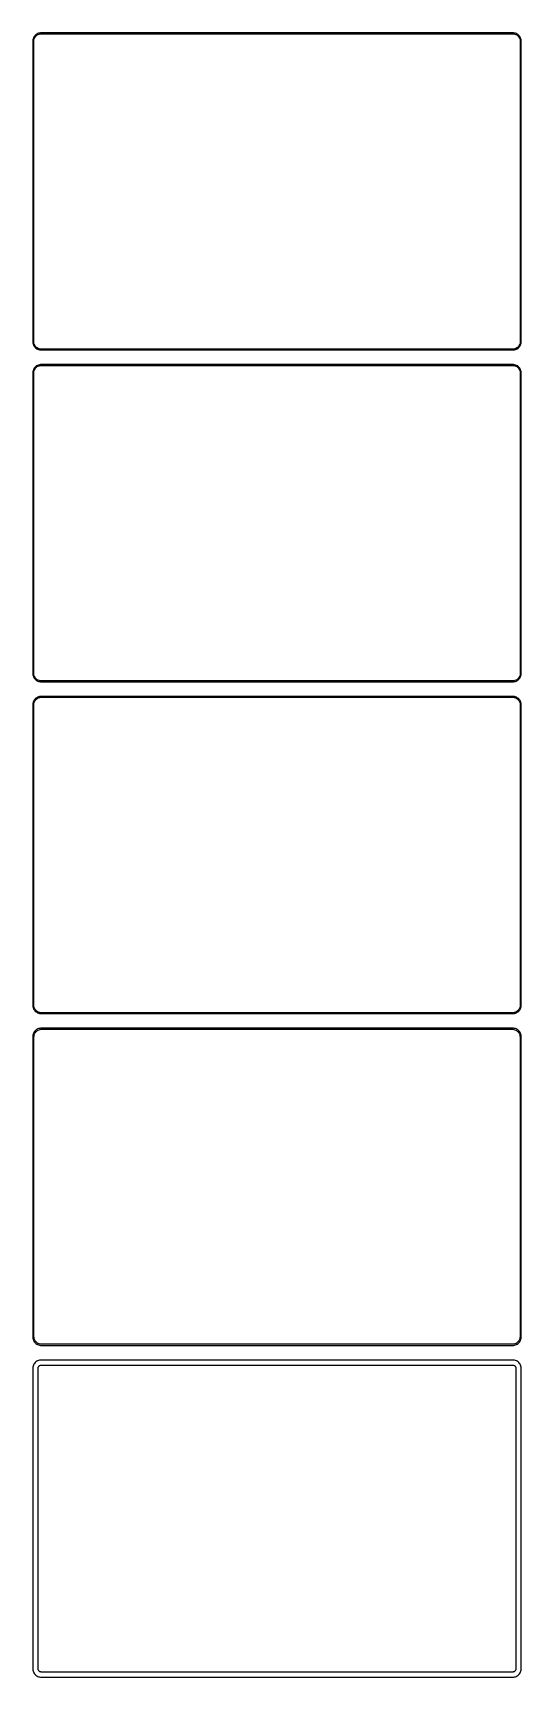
# Model space of a CAD drawing. Header units: metres. Extents: x -150 to 150, y 923 to 1933.
import ezdxf

# ---------------------------------------------------------------- set-up
doc = ezdxf.new("R2010")
doc.units = ezdxf.units.M

msp = doc.modelspace()

# ---------------------------------------------------------------- linework, layer by layer
for p, q in [((-149.045, 1931.44), (-149.382, 1930.91)), ((-148.645, 1931.92), (-149.045, 1931.44)), ((-148.912, 1930.54), (-148.593, 1931.04)), ((-148.187, 1932.35), (-148.645, 1931.92)), ((-148.593, 1931.04), (-148.213, 1931.5)), ((-148.213, 1931.5), (-147.778, 1931.91)), ((-147.679, 1932.72), (-148.187, 1932.35)), ((-147.778, 1931.91), (-147.295, 1932.26)), ((-147.129, 1933.02), (-147.679, 1932.72)), ((-147.295, 1932.26), (-146.772, 1932.55)), ((-146.545, 1933.26), (-147.129, 1933.02)), ((-146.772, 1932.55), (-146.218, 1932.77)), ((-145.937, 1933.41), (-146.545, 1933.26)), ((-146.218, 1932.77), (-145.64, 1932.92)), ((-145.314, 1933.49), (-145.937, 1933.41)), ((-145.64, 1932.92), (-145.048, 1932.99)), ((145.314, 1933.49), (-145.314, 1933.49)), ((-145.048, 1932.99), (145.048, 1932.99)), ((145.048, 1932.99), (145.64, 1932.92)), ((145.937, 1933.41), (145.314, 1933.49)), ((145.64, 1932.92), (146.218, 1932.77)), ((146.545, 1933.26), (145.937, 1933.41)), ((146.218, 1932.77), (146.772, 1932.55)), ((147.129, 1933.02), (146.545, 1933.26)), ((146.772, 1932.55), (147.295, 1932.26)), ((147.679, 1932.72), (147.129, 1933.02)), ((147.295, 1932.26), (147.778, 1931.91)), ((148.187, 1932.35), (147.679, 1932.72)), ((147.778, 1931.91), (148.213, 1931.5)), ((148.645, 1931.92), (148.187, 1932.35)), ((148.213, 1931.5), (148.593, 1931.04)), ((148.593, 1931.04), (148.912, 1930.54)), ((149.045, 1931.44), (148.645, 1931.92)), ((149.382, 1930.91), (149.045, 1931.44)), ((-149.961, 1929.13), (-150, 1928.5)), ((-150, 1928.5), (-150, 1743.5)), ((-149.843, 1929.74), (-149.961, 1929.13)), ((-149.649, 1930.34), (-149.843, 1929.74)), ((-149.382, 1930.91), (-149.649, 1930.34)), ((-149.5, 1928.25), (-149.463, 1928.85)), ((-149.5, 1743.75), (-149.5, 1928.25)), ((-149.463, 1928.85), (-149.351, 1929.43)), ((-149.351, 1929.43), (-149.166, 1930)), ((-149.166, 1930), (-148.912, 1930.54)), ((148.912, 1930.54), (149.166, 1930)), ((149.166, 1930), (149.351, 1929.43)), ((149.351, 1929.43), (149.463, 1928.85)), ((149.649, 1930.34), (149.382, 1930.91)), ((149.463, 1928.85), (149.5, 1928.25)), ((149.5, 1928.25), (149.5, 1743.75)), ((149.843, 1929.74), (149.649, 1930.34)), ((149.961, 1929.13), (149.843, 1929.74)), ((150, 1928.5), (149.961, 1929.13)), ((150, 1743.5), (150, 1928.5)), ((-150, 1743.5), (-149.961, 1742.87)), ((-149.961, 1742.87), (-149.843, 1742.26)), ((-149.843, 1742.26), (-149.649, 1741.66)), ((-149.649, 1741.66), (-149.382, 1741.09)), ((-149.463, 1743.15), (-149.5, 1743.75)), ((-149.351, 1742.57), (-149.463, 1743.15)), ((-149.382, 1741.09), (-149.045, 1740.56)), ((-149.166, 1742), (-149.351, 1742.57)), ((-148.912, 1741.46), (-149.166, 1742)), ((-149.045, 1740.56), (-148.645, 1740.08)), ((-148.593, 1740.96), (-148.912, 1741.46)), ((-148.645, 1740.08), (-148.187, 1739.65)), ((-148.213, 1740.5), (-148.593, 1740.96)), ((-147.778, 1740.09), (-148.213, 1740.5)), ((-148.187, 1739.65), (-147.679, 1739.28)), ((-147.295, 1739.74), (-147.778, 1740.09)), ((-147.679, 1739.28), (-147.129, 1738.98)), ((-146.772, 1739.45), (-147.295, 1739.74)), ((-147.129, 1738.98), (-146.545, 1738.74)), ((-146.218, 1739.23), (-146.772, 1739.45)), ((-145.64, 1739.08), (-146.218, 1739.23)), ((-145.048, 1739.01), (-145.64, 1739.08)), ((145.048, 1739.01), (-145.048, 1739.01)), ((145.64, 1739.08), (145.048, 1739.01)), ((146.218, 1739.23), (145.64, 1739.08)), ((146.772, 1739.45), (146.218, 1739.23)), ((146.545, 1738.74), (147.129, 1738.98)), ((147.295, 1739.74), (146.772, 1739.45)), ((147.129, 1738.98), (147.679, 1739.28)), ((147.778, 1740.09), (147.295, 1739.74)), ((147.679, 1739.28), (148.187, 1739.65)), ((148.213, 1740.5), (147.778, 1740.09)), ((148.187, 1739.65), (148.645, 1740.08)), ((148.593, 1740.96), (148.213, 1740.5)), ((148.912, 1741.46), (148.593, 1740.96)), ((148.645, 1740.08), (149.045, 1740.56)), ((149.166, 1742), (148.912, 1741.46)), ((149.045, 1740.56), (149.382, 1741.09)), ((149.351, 1742.57), (149.166, 1742)), ((149.463, 1743.15), (149.351, 1742.57)), ((149.382, 1741.09), (149.649, 1741.66)), ((149.5, 1743.75), (149.463, 1743.15)), ((149.649, 1741.66), (149.843, 1742.26)), ((149.843, 1742.26), (149.961, 1742.87)), ((149.961, 1742.87), (150, 1743.5)), ((-147.129, 1729.02), (-147.679, 1728.72)), ((-146.545, 1729.26), (-147.129, 1729.02)), ((-146.545, 1738.74), (-145.937, 1738.59)), ((-145.937, 1729.41), (-146.545, 1729.26)), ((-146.218, 1728.77), (-145.64, 1728.92)), ((-145.937, 1738.59), (-145.314, 1738.51)), ((-145.314, 1729.49), (-145.937, 1729.41)), ((-145.64, 1728.92), (-145.048, 1728.99)), ((-145.314, 1738.51), (145.314, 1738.51)), ((145.314, 1729.49), (-145.314, 1729.49)), ((-145.048, 1728.99), (145.048, 1728.99)), ((145.048, 1728.99), (145.64, 1728.92)), ((145.314, 1738.51), (145.937, 1738.59)), ((145.937, 1729.41), (145.314, 1729.49)), ((145.64, 1728.92), (146.218, 1728.77)), ((145.937, 1738.59), (146.545, 1738.74)), ((146.545, 1729.26), (145.937, 1729.41)), ((147.129, 1729.02), (146.545, 1729.26)), ((147.679, 1728.72), (147.129, 1729.02)), ((-149.961, 1725.13), (-150, 1724.5)), ((-150, 1724.5), (-150, 1539.5)), ((-149.843, 1725.74), (-149.961, 1725.13)), ((-149.649, 1726.34), (-149.843, 1725.74)), ((-149.382, 1726.91), (-149.649, 1726.34)), ((-149.5, 1724.25), (-149.463, 1724.85)), ((-149.5, 1539.75), (-149.5, 1724.25)), ((-149.463, 1724.85), (-149.351, 1725.43)), ((-149.045, 1727.44), (-149.382, 1726.91)), ((-149.351, 1725.43), (-149.166, 1726)), ((-149.166, 1726), (-148.912, 1726.54)), ((-148.645, 1727.92), (-149.045, 1727.44)), ((-148.912, 1726.54), (-148.593, 1727.04)), ((-148.187, 1728.35), (-148.645, 1727.92)), ((-148.593, 1727.04), (-148.213, 1727.5)), ((-148.213, 1727.5), (-147.778, 1727.91)), ((-147.679, 1728.72), (-148.187, 1728.35)), ((-147.778, 1727.91), (-147.295, 1728.26)), ((-147.295, 1728.26), (-146.772, 1728.55)), ((-146.772, 1728.55), (-146.218, 1728.77)), ((146.218, 1728.77), (146.772, 1728.55)), ((146.772, 1728.55), (147.295, 1728.26)), ((147.295, 1728.26), (147.778, 1727.91)), ((148.187, 1728.35), (147.679, 1728.72)), ((147.778, 1727.91), (148.213, 1727.5)), ((148.645, 1727.92), (148.187, 1728.35)), ((148.213, 1727.5), (148.593, 1727.04)), ((148.593, 1727.04), (148.912, 1726.54)), ((149.045, 1727.44), (148.645, 1727.92)), ((148.912, 1726.54), (149.166, 1726)), ((149.382, 1726.91), (149.045, 1727.44)), ((149.166, 1726), (149.351, 1725.43)), ((149.351, 1725.43), (149.463, 1724.85)), ((149.649, 1726.34), (149.382, 1726.91)), ((149.463, 1724.85), (149.5, 1724.25)), ((149.5, 1724.25), (149.5, 1539.75)), ((149.843, 1725.74), (149.649, 1726.34)), ((149.961, 1725.13), (149.843, 1725.74)), ((150, 1724.5), (149.961, 1725.13)), ((150, 1539.5), (150, 1724.5)), ((-150, 1539.5), (-149.961, 1538.87)), ((-149.961, 1538.87), (-149.843, 1538.26)), ((-149.843, 1538.26), (-149.649, 1537.66)), ((-149.649, 1537.66), (-149.382, 1537.09)), ((-149.463, 1539.15), (-149.5, 1539.75)), ((-149.351, 1538.57), (-149.463, 1539.15)), ((-149.382, 1537.09), (-149.045, 1536.56)), ((-149.166, 1538), (-149.351, 1538.57)), ((-148.912, 1537.46), (-149.166, 1538)), ((-148.593, 1536.96), (-148.912, 1537.46)), ((-148.213, 1536.5), (-148.593, 1536.96)), ((148.593, 1536.96), (148.213, 1536.5)), ((148.912, 1537.46), (148.593, 1536.96)), ((149.166, 1538), (148.912, 1537.46)), ((149.045, 1536.56), (149.382, 1537.09)), ((149.351, 1538.57), (149.166, 1538)), ((149.463, 1539.15), (149.351, 1538.57)), ((149.382, 1537.09), (149.649, 1537.66)), ((149.5, 1539.75), (149.463, 1539.15)), ((149.649, 1537.66), (149.843, 1538.26)), ((149.843, 1538.26), (149.961, 1538.87)), ((149.961, 1538.87), (150, 1539.5)), ((-149.045, 1536.56), (-148.645, 1536.08)), ((-148.645, 1536.08), (-148.187, 1535.65)), ((-147.778, 1536.09), (-148.213, 1536.5)), ((-148.187, 1535.65), (-147.679, 1535.28)), ((-147.295, 1535.74), (-147.778, 1536.09)), ((-147.679, 1535.28), (-147.129, 1534.98)), ((-146.772, 1535.45), (-147.295, 1535.74)), ((-147.129, 1534.98), (-146.545, 1534.74)), ((-146.218, 1535.23), (-146.772, 1535.45)), ((-146.545, 1534.74), (-145.937, 1534.59)), ((-145.64, 1535.08), (-146.218, 1535.23)), ((-145.937, 1534.59), (-145.314, 1534.51)), ((-145.048, 1535.01), (-145.64, 1535.08)), ((-145.314, 1534.51), (145.314, 1534.51)), ((145.048, 1535.01), (-145.048, 1535.01)), ((145.64, 1535.08), (145.048, 1535.01)), ((145.314, 1534.51), (145.937, 1534.59)), ((146.218, 1535.23), (145.64, 1535.08)), ((145.937, 1534.59), (146.545, 1534.74)), ((146.772, 1535.45), (146.218, 1535.23)), ((146.545, 1534.74), (147.129, 1534.98)), ((147.295, 1535.74), (146.772, 1535.45)), ((147.129, 1534.98), (147.679, 1535.28)), ((147.778, 1536.09), (147.295, 1535.74)), ((147.679, 1535.28), (148.187, 1535.65)), ((148.213, 1536.5), (147.778, 1536.09)), ((148.187, 1535.65), (148.645, 1536.08)), ((148.645, 1536.08), (149.045, 1536.56)), ((-149.961, 1521.13), (-150, 1520.5)), ((-150, 1520.5), (-150, 1335.5)), ((-149.843, 1521.74), (-149.961, 1521.13)), ((-149.649, 1522.34), (-149.843, 1521.74)), ((-149.382, 1522.91), (-149.649, 1522.34)), ((-149.5, 1520.25), (-149.463, 1520.85)), ((-149.5, 1335.75), (-149.5, 1520.25)), ((-149.463, 1520.85), (-149.351, 1521.43)), ((-149.045, 1523.44), (-149.382, 1522.91)), ((-149.351, 1521.43), (-149.166, 1522)), ((-149.166, 1522), (-148.912, 1522.54)), ((-148.645, 1523.92), (-149.045, 1523.44)), ((-148.912, 1522.54), (-148.593, 1523.04)), ((-148.187, 1524.35), (-148.645, 1523.92)), ((-148.593, 1523.04), (-148.213, 1523.5)), ((-148.213, 1523.5), (-147.778, 1523.91)), ((-147.679, 1524.72), (-148.187, 1524.35)), ((-147.778, 1523.91), (-147.295, 1524.26)), ((-147.129, 1525.02), (-147.679, 1524.72)), ((-147.295, 1524.26), (-146.772, 1524.55)), ((-146.545, 1525.26), (-147.129, 1525.02)), ((-146.772, 1524.55), (-146.218, 1524.77)), ((-145.937, 1525.41), (-146.545, 1525.26)), ((-146.218, 1524.77), (-145.64, 1524.92)), ((-145.314, 1525.49), (-145.937, 1525.41)), ((-145.64, 1524.92), (-145.048, 1524.99)), ((145.314, 1525.49), (-145.314, 1525.49)), ((-145.048, 1524.99), (145.048, 1524.99)), ((145.048, 1524.99), (145.64, 1524.92)), ((145.937, 1525.41), (145.314, 1525.49)), ((145.64, 1524.92), (146.218, 1524.77)), ((146.545, 1525.26), (145.937, 1525.41)), ((146.218, 1524.77), (146.772, 1524.55)), ((147.129, 1525.02), (146.545, 1525.26)), ((146.772, 1524.55), (147.295, 1524.26)), ((147.679, 1524.72), (147.129, 1525.02)), ((147.295, 1524.26), (147.778, 1523.91)), ((148.187, 1524.35), (147.679, 1524.72)), ((147.778, 1523.91), (148.213, 1523.5)), ((148.645, 1523.92), (148.187, 1524.35)), ((148.213, 1523.5), (148.593, 1523.04)), ((148.593, 1523.04), (148.912, 1522.54)), ((149.045, 1523.44), (148.645, 1523.92)), ((148.912, 1522.54), (149.166, 1522)), ((149.382, 1522.91), (149.045, 1523.44)), ((149.166, 1522), (149.351, 1521.43)), ((149.351, 1521.43), (149.463, 1520.85)), ((149.649, 1522.34), (149.382, 1522.91)), ((149.463, 1520.85), (149.5, 1520.25)), ((149.5, 1520.25), (149.5, 1335.75)), ((149.843, 1521.74), (149.649, 1522.34)), ((149.961, 1521.13), (149.843, 1521.74)), ((150, 1520.5), (149.961, 1521.13)), ((150, 1335.5), (150, 1520.5)), ((-150, 1335.5), (-149.961, 1334.87)), ((-149.961, 1334.87), (-149.843, 1334.26)), ((-149.463, 1335.15), (-149.5, 1335.75)), ((-149.351, 1334.57), (-149.463, 1335.15)), ((-149.166, 1334), (-149.351, 1334.57)), ((149.351, 1334.57), (149.166, 1334)), ((149.463, 1335.15), (149.351, 1334.57)), ((149.5, 1335.75), (149.463, 1335.15)), ((149.843, 1334.26), (149.961, 1334.87)), ((149.961, 1334.87), (150, 1335.5)), ((-149.843, 1334.26), (-149.649, 1333.66)), ((-149.649, 1333.66), (-149.382, 1333.09)), ((-149.382, 1333.09), (-149.045, 1332.56)), ((-148.912, 1333.46), (-149.166, 1334)), ((-149.045, 1332.56), (-148.645, 1332.08)), ((-148.593, 1332.96), (-148.912, 1333.46)), ((-148.645, 1332.08), (-148.187, 1331.65)), ((-148.213, 1332.5), (-148.593, 1332.96)), ((-147.778, 1332.09), (-148.213, 1332.5)), ((-148.187, 1331.65), (-147.679, 1331.28)), ((-147.295, 1331.74), (-147.778, 1332.09)), ((-147.679, 1331.28), (-147.129, 1330.98)), ((-146.772, 1331.45), (-147.295, 1331.74)), ((-147.129, 1330.98), (-146.545, 1330.74)), ((-146.218, 1331.23), (-146.772, 1331.45)), ((-146.545, 1330.74), (-145.937, 1330.59)), ((-145.64, 1331.08), (-146.218, 1331.23)), ((-145.937, 1330.59), (-145.314, 1330.51)), ((-145.048, 1331.01), (-145.64, 1331.08)), ((-145.314, 1330.51), (145.314, 1330.51)), ((145.048, 1331.01), (-145.048, 1331.01)), ((145.64, 1331.08), (145.048, 1331.01)), ((145.314, 1330.51), (145.937, 1330.59)), ((146.218, 1331.23), (145.64, 1331.08)), ((145.937, 1330.59), (146.545, 1330.74)), ((146.772, 1331.45), (146.218, 1331.23)), ((146.545, 1330.74), (147.129, 1330.98)), ((147.295, 1331.74), (146.772, 1331.45)), ((147.129, 1330.98), (147.679, 1331.28)), ((147.778, 1332.09), (147.295, 1331.74)), ((147.679, 1331.28), (148.187, 1331.65)), ((148.213, 1332.5), (147.778, 1332.09)), ((148.187, 1331.65), (148.645, 1332.08)), ((148.593, 1332.96), (148.213, 1332.5)), ((148.912, 1333.46), (148.593, 1332.96)), ((148.645, 1332.08), (149.045, 1332.56)), ((149.166, 1334), (148.912, 1333.46)), ((149.045, 1332.56), (149.382, 1333.09)), ((149.382, 1333.09), (149.649, 1333.66)), ((149.649, 1333.66), (149.843, 1334.26)), ((-149.961, 1317.13), (-150, 1316.5)), ((-150, 1316.5), (-150, 1131.5)), ((-149.843, 1317.74), (-149.961, 1317.13)), ((-149.649, 1318.34), (-149.843, 1317.74)), ((-149.382, 1318.91), (-149.649, 1318.34)), ((-149.045, 1319.44), (-149.382, 1318.91)), ((-149.328, 1316.25), (-149.292, 1316.82)), ((-149.328, 1131.75), (-149.328, 1316.25)), ((-149.292, 1316.82), (-149.185, 1317.39)), ((-149.185, 1317.39), (-149.007, 1317.94)), ((-148.645, 1319.92), (-149.045, 1319.44)), ((-149.007, 1317.94), (-148.762, 1318.46)), ((-148.762, 1318.46), (-148.454, 1318.94)), ((-148.187, 1320.35), (-148.645, 1319.92)), ((-148.454, 1318.94), (-148.088, 1319.38)), ((-147.679, 1320.72), (-148.187, 1320.35)), ((-148.088, 1319.38), (-147.668, 1319.78)), ((-147.129, 1321.02), (-147.679, 1320.72)), ((-147.668, 1319.78), (-147.203, 1320.12)), ((-147.203, 1320.12), (-146.699, 1320.39)), ((-146.545, 1321.26), (-147.129, 1321.02)), ((-146.699, 1320.39), (-146.165, 1320.6)), ((-145.937, 1321.41), (-146.545, 1321.26)), ((-146.165, 1320.6), (-145.608, 1320.75)), ((-145.314, 1321.49), (-145.937, 1321.41)), ((-145.608, 1320.75), (-145.037, 1320.82)), ((145.314, 1321.49), (-145.314, 1321.49)), ((-145.037, 1320.82), (145.037, 1320.82)), ((145.037, 1320.82), (145.608, 1320.75)), ((145.937, 1321.41), (145.314, 1321.49)), ((145.608, 1320.75), (146.165, 1320.6)), ((146.545, 1321.26), (145.937, 1321.41)), ((146.165, 1320.6), (146.699, 1320.39)), ((147.129, 1321.02), (146.545, 1321.26)), ((146.699, 1320.39), (147.203, 1320.12)), ((147.679, 1320.72), (147.129, 1321.02)), ((147.203, 1320.12), (147.668, 1319.78)), ((147.668, 1319.78), (148.088, 1319.38)), ((148.187, 1320.35), (147.679, 1320.72)), ((148.088, 1319.38), (148.454, 1318.94)), ((148.645, 1319.92), (148.187, 1320.35)), ((148.454, 1318.94), (148.762, 1318.46)), ((149.045, 1319.44), (148.645, 1319.92)), ((148.762, 1318.46), (149.007, 1317.94)), ((149.007, 1317.94), (149.185, 1317.39)), ((149.382, 1318.91), (149.045, 1319.44)), ((149.185, 1317.39), (149.292, 1316.82)), ((149.292, 1316.82), (149.328, 1316.25)), ((149.328, 1316.25), (149.328, 1131.75)), ((149.649, 1318.34), (149.382, 1318.91)), ((149.843, 1317.74), (149.649, 1318.34)), ((149.961, 1317.13), (149.843, 1317.74)), ((150, 1316.5), (149.961, 1317.13)), ((150, 1131.5), (150, 1316.5)), ((-150, 1131.5), (-149.961, 1130.87)), ((-149.961, 1130.87), (-149.843, 1130.26)), ((-149.843, 1130.26), (-149.649, 1129.66)), ((-149.649, 1129.66), (-149.382, 1129.09)), ((-149.382, 1129.09), (-149.045, 1128.56)), ((-149.292, 1131.18), (-149.328, 1131.75)), ((-149.185, 1130.61), (-149.292, 1131.18)), ((-149.007, 1130.06), (-149.185, 1130.61)), ((-149.045, 1128.56), (-148.645, 1128.08)), ((-148.762, 1129.54), (-149.007, 1130.06)), ((-148.454, 1129.06), (-148.762, 1129.54)), ((-148.645, 1128.08), (-148.187, 1127.65)), ((-148.088, 1128.62), (-148.454, 1129.06)), ((-148.187, 1127.65), (-147.679, 1127.28)), ((-147.668, 1128.22), (-148.088, 1128.62)), ((-147.679, 1127.28), (-147.129, 1126.98)), ((-147.203, 1127.88), (-147.668, 1128.22)), ((-146.699, 1127.61), (-147.203, 1127.88)), ((-147.129, 1126.98), (-146.545, 1126.74)), ((-146.165, 1127.4), (-146.699, 1127.61)), ((-146.545, 1126.74), (-145.937, 1126.59)), ((-145.608, 1127.25), (-146.165, 1127.4)), ((-145.937, 1126.59), (-145.314, 1126.51)), ((-145.037, 1127.18), (-145.608, 1127.25)), ((-145.314, 1126.51), (145.314, 1126.51)), ((145.037, 1127.18), (-145.037, 1127.18)), ((145.608, 1127.25), (145.037, 1127.18)), ((145.314, 1126.51), (145.937, 1126.59)), ((146.165, 1127.4), (145.608, 1127.25)), ((145.937, 1126.59), (146.545, 1126.74)), ((146.699, 1127.61), (146.165, 1127.4)), ((146.545, 1126.74), (147.129, 1126.98)), ((147.203, 1127.88), (146.699, 1127.61)), ((147.129, 1126.98), (147.679, 1127.28)), ((147.668, 1128.22), (147.203, 1127.88)), ((148.088, 1128.62), (147.668, 1128.22)), ((147.679, 1127.28), (148.187, 1127.65)), ((148.454, 1129.06), (148.088, 1128.62)), ((148.187, 1127.65), (148.645, 1128.08)), ((148.762, 1129.54), (148.454, 1129.06)), ((148.645, 1128.08), (149.045, 1128.56)), ((149.007, 1130.06), (148.762, 1129.54)), ((149.185, 1130.61), (149.007, 1130.06)), ((149.045, 1128.56), (149.382, 1129.09)), ((149.292, 1131.18), (149.185, 1130.61)), ((149.328, 1131.75), (149.292, 1131.18)), ((149.382, 1129.09), (149.649, 1129.66)), ((149.649, 1129.66), (149.843, 1130.26)), ((149.843, 1130.26), (149.961, 1130.87)), ((149.961, 1130.87), (150, 1131.5)), ((-149.961, 1113.13), (-150, 1112.5)), ((-150, 1112.5), (-150, 927.5)), ((-149.843, 1113.74), (-149.961, 1113.13)), ((-149.649, 1114.34), (-149.843, 1113.74)), ((-149.382, 1114.91), (-149.649, 1114.34)), ((-149.045, 1115.44), (-149.382, 1114.91)), ((-148.645, 1115.92), (-149.045, 1115.44)), ((-148.187, 1116.35), (-148.645, 1115.92)), ((-147.679, 1116.72), (-148.187, 1116.35)), ((-147.129, 1117.02), (-147.679, 1116.72)), ((-146.545, 1117.26), (-147.129, 1117.02)), ((-146.86, 1112.25), (-146.843, 1112.51)), ((-146.86, 927.75), (-146.86, 1112.25)), ((-146.843, 1112.51), (-146.793, 1112.77)), ((-146.793, 1112.77), (-146.711, 1113.03)), ((-146.711, 1113.03), (-146.599, 1113.27)), ((-146.599, 1113.27), (-146.457, 1113.49)), ((-145.937, 1117.41), (-146.545, 1117.26)), ((-146.457, 1113.49), (-146.288, 1113.69)), ((-146.288, 1113.69), (-146.095, 1113.88)), ((-146.095, 1113.88), (-145.88, 1114.03)), ((-145.314, 1117.49), (-145.937, 1117.41)), ((-145.88, 1114.03), (-145.648, 1114.16)), ((-145.648, 1114.16), (-145.402, 1114.26)), ((-145.402, 1114.26), (-145.145, 1114.32)), ((145.314, 1117.49), (-145.314, 1117.49)), ((-145.145, 1114.32), (-144.882, 1114.36)), ((-144.882, 1114.36), (144.882, 1114.36)), ((144.882, 1114.36), (145.145, 1114.32)), ((145.145, 1114.32), (145.402, 1114.26)), ((145.937, 1117.41), (145.314, 1117.49)), ((145.402, 1114.26), (145.648, 1114.16)), ((145.648, 1114.16), (145.88, 1114.03)), ((145.88, 1114.03), (146.095, 1113.88)), ((146.545, 1117.26), (145.937, 1117.41)), ((146.095, 1113.88), (146.288, 1113.69)), ((146.288, 1113.69), (146.457, 1113.49)), ((146.457, 1113.49), (146.599, 1113.27)), ((147.129, 1117.02), (146.545, 1117.26)), ((146.599, 1113.27), (146.711, 1113.03)), ((146.711, 1113.03), (146.793, 1112.77)), ((146.793, 1112.77), (146.843, 1112.51)), ((146.843, 1112.51), (146.86, 1112.25)), ((146.86, 1112.25), (146.86, 927.75)), ((147.679, 1116.72), (147.129, 1117.02)), ((148.187, 1116.35), (147.679, 1116.72)), ((148.645, 1115.92), (148.187, 1116.35)), ((149.045, 1115.44), (148.645, 1115.92)), ((149.382, 1114.91), (149.045, 1115.44)), ((149.649, 1114.34), (149.382, 1114.91)), ((149.843, 1113.74), (149.649, 1114.34)), ((149.961, 1113.13), (149.843, 1113.74)), ((150, 1112.5), (149.961, 1113.13)), ((150, 927.5), (150, 1112.5)), ((-150, 927.5), (-149.961, 926.873)), ((-149.961, 926.873), (-149.843, 926.257)), ((-149.843, 926.257), (-149.649, 925.659)), ((-149.649, 925.659), (-149.382, 925.091)), ((-149.382, 925.091), (-149.045, 924.561)), ((-149.045, 924.561), (-148.645, 924.077)), ((-148.645, 924.077), (-148.187, 923.647)), ((-148.187, 923.647), (-147.679, 923.278)), ((-147.679, 923.278), (-147.129, 922.976)), ((-147.129, 922.976), (-146.545, 922.745)), ((-146.843, 927.486), (-146.86, 927.75)), ((-146.793, 927.225), (-146.843, 927.486)), ((-146.711, 926.973), (-146.793, 927.225)), ((-146.599, 926.734), (-146.711, 926.973)), ((-146.457, 926.51), (-146.599, 926.734)), ((-146.545, 922.745), (-145.937, 922.589)), ((-146.288, 926.306), (-146.457, 926.51)), ((-146.095, 926.124), (-146.288, 926.306)), ((-145.88, 925.969), (-146.095, 926.124)), ((-145.937, 922.589), (-145.314, 922.51)), ((-145.648, 925.841), (-145.88, 925.969)), ((-145.402, 925.744), (-145.648, 925.841)), ((-145.145, 925.678), (-145.402, 925.744)), ((-145.314, 922.51), (145.314, 922.51)), ((-144.882, 925.645), (-145.145, 925.678)), ((144.882, 925.645), (-144.882, 925.645)), ((145.145, 925.678), (144.882, 925.645)), ((145.402, 925.744), (145.145, 925.678)), ((145.314, 922.51), (145.937, 922.589)), ((145.648, 925.841), (145.402, 925.744)), ((145.88, 925.969), (145.648, 925.841)), ((146.095, 926.124), (145.88, 925.969)), ((145.937, 922.589), (146.545, 922.745)), ((146.288, 926.306), (146.095, 926.124)), ((146.457, 926.51), (146.288, 926.306)), ((146.599, 926.734), (146.457, 926.51)), ((146.545, 922.745), (147.129, 922.976)), ((146.711, 926.973), (146.599, 926.734)), ((146.793, 927.225), (146.711, 926.973)), ((146.843, 927.486), (146.793, 927.225)), ((146.86, 927.75), (146.843, 927.486)), ((147.129, 922.976), (147.679, 923.278)), ((147.679, 923.278), (148.187, 923.647)), ((148.187, 923.647), (148.645, 924.077)), ((148.645, 924.077), (149.045, 924.561)), ((149.045, 924.561), (149.382, 925.091)), ((149.382, 925.091), (149.649, 925.659)), ((149.649, 925.659), (149.843, 926.257)), ((149.843, 926.257), (149.961, 926.873)), ((149.961, 926.873), (150, 927.5))]:
    msp.add_line(p, q)

doc.saveas('drawing.dxf')
